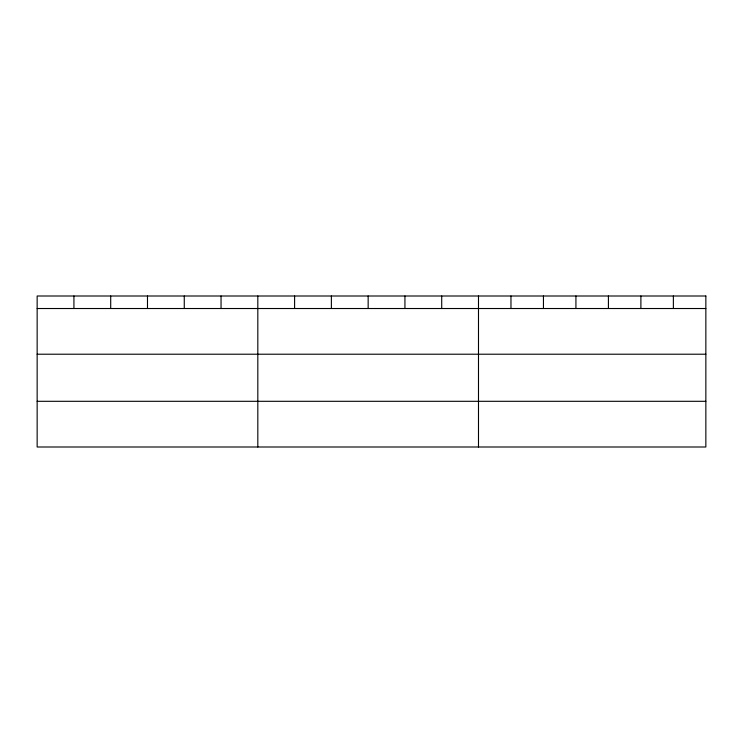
<?xml version="1.0" encoding="UTF-8"?>
<svg xmlns="http://www.w3.org/2000/svg" width="743" height="743" viewBox="0 0 743 743"><rect width="100%" height="100%" fill="white"/><g stroke="black" fill="none" stroke-linecap="round" stroke-linejoin="round"><path stroke-width="1.11" d="M37.15 308.521L705.85 308.521M37.15 354.216L705.85 354.216M37.15 401.304L705.85 401.304M673.372 296.002L673.372 308.521M640.893 296.002L640.893 308.521M608.415 296.002L608.415 308.521M575.927 296.002L575.927 308.521M543.449 296.002L543.449 308.521M510.97 296.002L510.97 308.521M478.492 296.002L478.492 446.998M441.714 296.002L441.714 308.521M404.935 296.002L404.935 308.521M368.156 296.002L368.156 308.521M331.378 296.002L331.378 308.521M294.599 296.002L294.599 308.521M257.821 296.002L257.821 446.998M221.042 296.002L221.042 308.521M184.264 296.002L184.264 308.521M147.486 296.002L147.486 308.521M110.707 296.002L110.707 308.521M73.928 296.002L73.928 308.521M705.85 296.002L37.15 296.002L37.15 446.998L705.85 446.998L705.85 296.002"/></g></svg>
